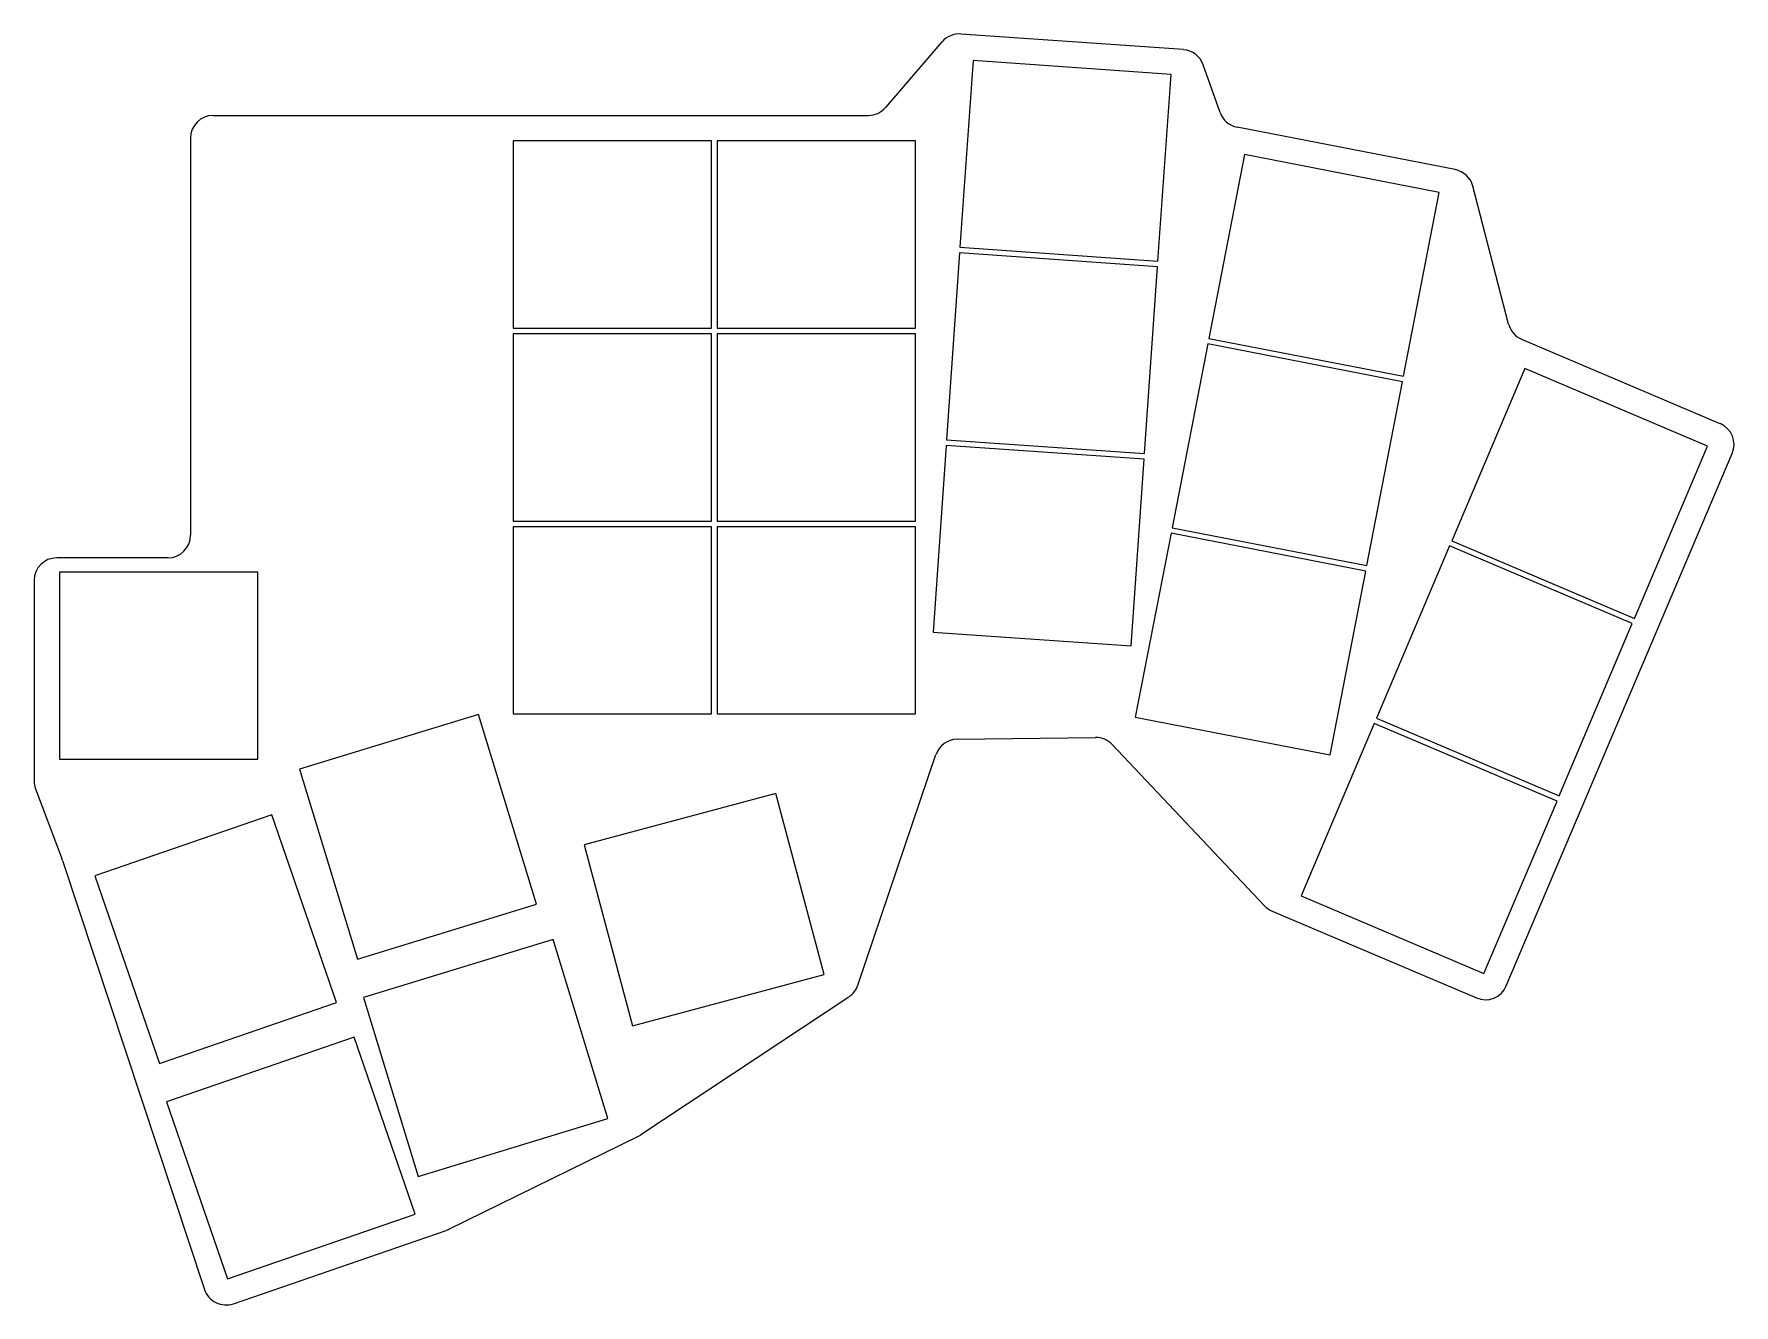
# Model space of a CAD drawing. Header units: millimetres. Extents: x 207 to 357, y -224 to -112.
import ezdxf

# ---------------------------------------------------------------- set-up
doc = ezdxf.new("R2010")
doc.units = ezdxf.units.MM

msp = doc.modelspace()

# ---------------------------------------------------------------- linework, layer by layer
for p, q in [((308.54, -113.69), (288.91, -112.32)), ((287.25, -113.01), (282.28, -118.8)), ((289.99, -114.65), (288.84, -131.11)), ((307.45, -115.87), (289.99, -114.65)), ((311.77, -119.23), (310.29, -115.02)), ((306.3, -132.33), (307.45, -115.87)), ((222.98, -119.49), (280.76, -119.49)), ((332.51, -124.26), (313.28, -120.52)), ((220.98, -121.49), (220.98, -156.49)), ((266.93, -121.74), (249.43, -121.74)), ((249.43, -121.74), (249.43, -138.24)), ((266.93, -138.24), (266.93, -121.74)), ((284.93, -121.74), (267.43, -121.74)), ((267.43, -121.74), (267.43, -138.24)), ((284.93, -138.24), (284.93, -121.74)), ((313.93, -122.94), (310.78, -139.14)), ((331.11, -126.28), (313.93, -122.94)), ((337.22, -137.89), (334.07, -125.72)), ((327.96, -142.48), (331.11, -126.28)), ((288.81, -131.61), (287.66, -148.07)), ((306.27, -132.83), (288.81, -131.61)), ((288.84, -131.11), (306.3, -132.33)), ((305.12, -149.29), (306.27, -132.83)), ((249.43, -138.24), (266.93, -138.24)), ((266.93, -138.74), (249.43, -138.74)), ((249.43, -138.74), (249.43, -155.24)), ((266.93, -155.24), (266.93, -138.74)), ((267.43, -138.24), (284.93, -138.24)), ((284.93, -138.74), (267.43, -138.74)), ((267.43, -138.74), (267.43, -155.24)), ((284.93, -155.24), (284.93, -138.74)), ((310.78, -139.14), (327.96, -142.48)), ((355.88, -146.66), (338.38, -139.23)), ((310.69, -139.63), (307.54, -155.83)), ((327.87, -142.97), (310.69, -139.63)), ((338.66, -141.79), (332.22, -156.98)), ((354.77, -148.63), (338.66, -141.79)), ((324.72, -159.17), (327.87, -142.97)), ((287.66, -148.07), (305.12, -149.29)), ((287.62, -148.57), (286.47, -165.03)), ((305.08, -149.79), (287.62, -148.57)), ((303.93, -166.25), (305.08, -149.79)), ((337.01, -196.22), (356.94, -149.28)), ((348.32, -163.82), (354.77, -148.63)), ((249.43, -155.24), (266.93, -155.24)), ((266.93, -155.74), (249.43, -155.74)), ((249.43, -155.74), (249.43, -172.24)), ((266.93, -172.24), (266.93, -155.74)), ((267.43, -155.24), (284.93, -155.24)), ((284.93, -155.74), (267.43, -155.74)), ((267.43, -155.74), (267.43, -172.24)), ((284.93, -172.24), (284.93, -155.74)), ((307.54, -155.83), (324.72, -159.17)), ((307.45, -156.32), (304.3, -172.52)), ((324.62, -159.66), (307.45, -156.32)), ((332.22, -156.98), (348.32, -163.82)), ((218.98, -158.49), (209.18, -158.49)), ((332.02, -157.44), (325.57, -172.63)), ((348.13, -164.28), (332.02, -157.44)), ((226.93, -159.74), (209.43, -159.74)), ((209.43, -159.74), (209.43, -176.24)), ((226.93, -176.24), (226.93, -159.74)), ((321.48, -175.86), (324.62, -159.66)), ((207.18, -160.49), (207.18, -178.13)), ((341.68, -179.47), (348.13, -164.28)), ((286.47, -165.03), (303.93, -166.25)), ((246.37, -172.29), (230.59, -177.11)), ((251.49, -189.02), (246.37, -172.29)), ((249.43, -172.24), (266.93, -172.24)), ((267.43, -172.24), (284.93, -172.24)), ((304.3, -172.52), (321.48, -175.86)), ((325.38, -173.09), (318.93, -188.28)), ((341.49, -179.93), (325.38, -173.09)), ((325.57, -172.63), (341.68, -179.47)), ((288.59, -174.47), (300.78, -174.31)), ((302.26, -174.93), (315.69, -189.16)), ((209.43, -176.24), (226.93, -176.24)), ((279.84, -196.14), (286.72, -175.83)), ((230.59, -177.11), (235.71, -193.85)), ((207.31, -178.84), (209.67, -185.07)), ((272.59, -179.26), (255.69, -183.79)), ((276.86, -195.2), (272.59, -179.26)), ((228.14, -181.14), (212.54, -186.51)), ((233.84, -197.68), (228.14, -181.14)), ((335.04, -195.11), (341.49, -179.93)), ((255.69, -183.79), (259.96, -199.73)), ((209.69, -185.15), (222.21, -222.97)), ((212.54, -186.51), (218.24, -203.05)), ((318.93, -188.28), (335.04, -195.11)), ((235.71, -193.85), (251.49, -189.02)), ((316.37, -189.63), (334.39, -197.28)), ((252.96, -192.13), (236.23, -197.25)), ((257.79, -207.91), (252.96, -192.13)), ((259.96, -199.73), (276.86, -195.2)), ((218.24, -203.05), (233.84, -197.68)), ((236.23, -197.25), (241.05, -213.02)), ((260.7, -209.33), (279.05, -197.17)), ((235.42, -200.73), (218.87, -206.43)), ((240.79, -216.34), (235.42, -200.73)), ((218.87, -206.43), (224.24, -222.03)), ((241.05, -213.02), (257.79, -207.91)), ((243.76, -217.67), (260.48, -209.46)), ((224.24, -222.03), (240.79, -216.34)), ((224.76, -224.23), (243.53, -217.77))]:
    msp.add_line(p, q)
for centre, start, end in [((288.77, -114.31), 86, 139.3059), ((308.4, -115.69), 19.4263, 86), ((222.98, -121.49), 90, 180), ((280.76, -117.49), 270, 319.3059), ((313.66, -118.56), 199.4263, 259), ((332.13, -126.23), 14.5495, 79), ((339.16, -137.38), 194.5495, 247), ((355.1, -148.5), 337, 67), ((218.98, -156.49), 270, 0), ((209.18, -160.49), 90, 180), ((288.62, -176.47), 90.7834, 161.2753), ((300.81, -176.31), 43.3458, 90.7834), ((209.18, -178.13), 180, 200.7149), ((207.79, -185.78), 18.3163, 20.7149), ((317.15, -187.79), 223.3458, 247), ((277.95, -195.5), 303.5452, 341.2753), ((335.17, -195.44), 247, 337), ((259.6, -207.66), 296.172, 303.5452), ((242.88, -215.88), 289, 296.172), ((224.11, -222.34), 198.3163, 289)]:
    msp.add_arc(centre, 2, start, end)

doc.saveas('drawing.dxf')
